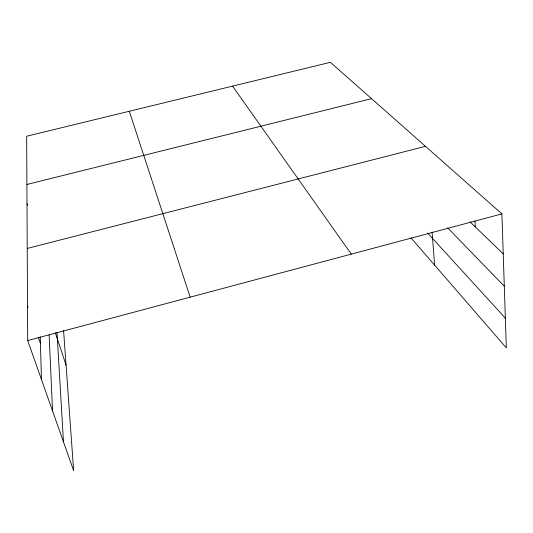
<?xml version="1.0" encoding="UTF-8"?>
<svg xmlns="http://www.w3.org/2000/svg" width="533" height="533" viewBox="0 0 533 533"><rect width="100%" height="100%" fill="white"/><g stroke="black" fill="none" stroke-linecap="round" stroke-linejoin="round"><path stroke-width="0.8" d="M63.567 330.367L73.647 470.692L27.696 340.56L501.899 213.893L506.35 347.922L410.95 237.811M27.223 248.438L425.461 146.322M26.897 184.471L371.541 98.658M501.899 213.893L330.42 62.308L26.65 136.241L27.696 340.56M469.959 221.775L503.225 253.888M447.72 227.904L504.298 286.208M427.526 232.948L505.364 318.154M232.568 86.119L351.287 254.121M27.516 305.982L28.056 307.541M38.283 337.156L40.435 343.392M55.305 332.772L66.059 365.078M129.319 111.25L190.168 297.161M26.996 203.706L27.503 205.272M432.063 231.968L434.622 265.134M56.984 332.505L63.48 441.897M474.996 221.095L475.283 226.918M49.143 334.844L52.54 410.93M40.248 336.836L41.454 379.523"/></g></svg>
